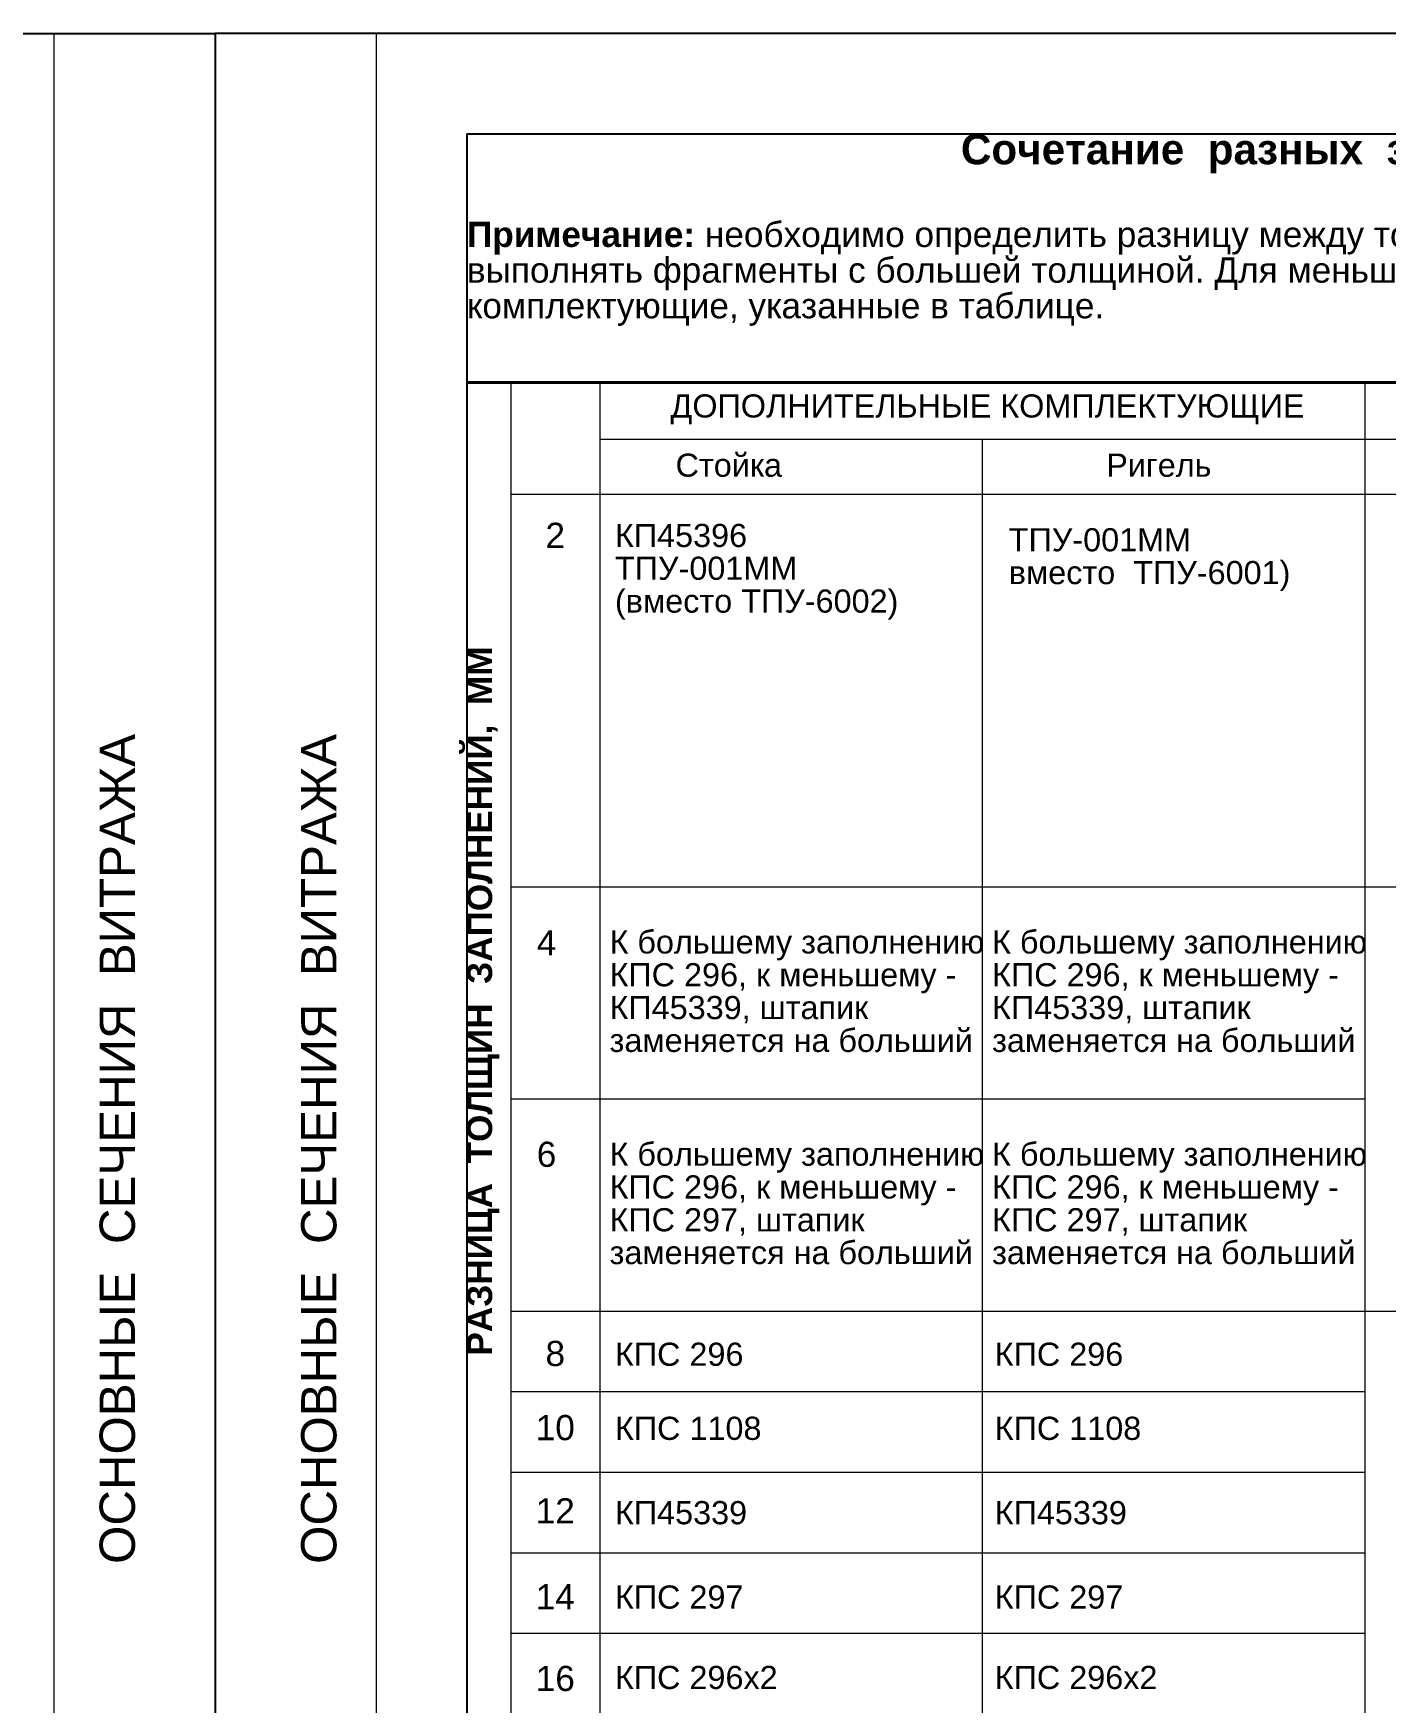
# Model space of a CAD drawing. Extents: x -37 to 8820, y -336 to 478.
# Drawn here: x 6492 to 6626.2, y 131.2 to 297 of the extents above; entities that cross this region are included whole.
import ezdxf
from ezdxf.enums import TextEntityAlignment as Align

# ---------------------------------------------------------------- set-up
doc = ezdxf.new("R2010")
doc.units = 0
doc.header["$LTSCALE"] = 5
for name, color, linetype, lineweight in [('Dimentions', 5, 'CONTINUOUS', 15), ('Герлен', 7, 'CONTINUOUS', 60), ('Рамки', 1, 'CONTINUOUS', 15), ('Текстовый', 7, 'CONTINUOUS', 9)]:
    doc.layers.add(name, color=color, linetype=linetype, lineweight=lineweight)
doc.layers.add('Скрытые', color=14, linetype='CONTINUOUS', plot=False)
doc.styles.add('Каталожный', font='arial.ttf', dxfattribs={"height": 2.5})
doc.styles.add('Фирм', font='arial.ttf', dxfattribs={"height": 3.5})

msp = doc.modelspace()

# ---------------------------------------------------------------- linework, layer by layer
at = {"layer": 'Dimentions', "linetype": 'Continuous'}
for p, q in [((6494, 297), (6494, 0)), ((6526, 297), (6526, 0))]:
    msp.add_line(p, q, dxfattribs=at)
at = {"layer": 'Герлен', "lineweight": 40}
msp.add_line((6535, 262.3157), (6700, 262.3157), dxfattribs=at)
at = {"layer": 'Рамки'}
for p, q in [((6539.3573, 262.3157), (6539.3573, 10)), ((6548.1757, 262.3157), (6548.1757, 10)), ((6624.1054, 262.3157), (6624.1054, 10)), ((6548.1757, 256.7071), (6700, 256.7071)), ((6586.1405, 256.7071), (6586.1405, 10)), ((6539.3573, 251.2288), (6700, 251.2288)), ((6539.3573, 212.2632), (6699.8081, 212.2632)), ((6539.3573, 212.2632), (6699.8081, 212.2632)), ((6539.3573, 191.1909), (6624.1054, 191.1909)), ((6539.3573, 170.1185), (6700, 170.1185)), ((6539.3573, 162.1185), (6624.1054, 162.1185)), ((6539.3573, 154.1185), (6624.1054, 154.1185)), ((6539.3573, 146.1185), (6624.1054, 146.1185)), ((6539.3573, 138.1185), (6624.1054, 138.1185))]:
    msp.add_line(p, q, dxfattribs=at)
at = {"layer": 'Скрытые', "linetype": 'Continuous'}
for points in [[(6300, 297), (6510, 297), (6510, 0), (6300, 0)], [(6720, 297), (6510, 297), (6510, 0), (6720, 0)], [(6700, 10), (6700, 287), (6535, 287), (6535, 10)]]:
    msp.add_lwpolyline(points, close=True, dxfattribs=at)

# ---------------------------------------------------------------- texts
at = {"layer": 'Текстовый', "style": 'Фирм'}
for p in [(6502.0431, 186.2205), (6522.0431, 186.2205)]:
    msp.add_text('ОСНОВНЫЕ  СЕЧЕНИЯ  ВИТРАЖА', height=3.5, rotation=90, dxfattribs=at).set_placement(p, align=Align.CENTER)
at = {"layer": 'Текстовый', "linetype": 'Continuous', "insert": (6535, 287), "char_height": 3, "width": 165, "attachment_point": 1, "style": 'Каталожный'}
msp.add_mtext('\\pxqc;{\\fArial|b1|i0|c204|p34;Сочетание  разных  заполнений}', dxfattribs=at)
at = {"layer": 'Текстовый', "linetype": 'Continuous', "line_spacing_factor": 0.85, "style": 'Каталожный'}
for s, insert, char_height, width, attachment_point in [('\\pxr-2.0333,se1.0833,ql,t4;{\\fArial|b1|i0|c204|p34;Примечание: }необходимо определить разницу между толщинами заполнений. По стандартной схеме выполнять фрагменты с большей толщиной. Для меньшей толщины применять дополнительные комплектующие, указанные в таблице.', (6535, 278.2884), 2.5, 165, 1), ('\\pxqc;ДОПОЛНИТЕЛЬНЫЕ КОМПЛЕКТУЮЩИЕ', (6586.6606, 259.6697), 2.3, 74.889593, 5), ('\\pxqc;Стойка', (6560.9865, 254.106), 2.3, 23.541379, 5), ('\\pxqc;Ригель', (6603.671, 254.106), 2.3, 23.541379, 5), ('2', (6543.7665, 247.1547), 2.5, 8.818388, 5), ('\\pxql;КП45396\\PТПУ-001ММ\\P(вместо ТПУ-6002)', (6565.3761, 243.5383), 2.3, 31.373355, 5), ('\\pxql;ТПУ-001ММ\\Pвместо  ТПУ-6001)', (6605.7797, 244.7386), 2.3, 34.010951, 5), ('4', (6542.8993, 206.6833), 2.5, 8.818388, 5), ('\\pxql;К большему заполнению КПС 296, к меньшему - КП45339, штапик заменяется на больший', (6568.0348, 201.8716), 2.3, 37.76403, 5), ('\\pxql;К большему заполнению КПС 296, к меньшему - КП45339, штапик заменяется на больший', (6605.9997, 201.8716), 2.3, 37.76403, 5), ('6', (6542.8993, 185.6719), 2.5, 8.818388, 5), ('\\pxql;К большему заполнению КПС 296, к меньшему - КПС 297, штапик заменяется на больший', (6568.0348, 180.7993), 2.3, 37.76403, 5), ('\\pxql;К большему заполнению КПС 296, к меньшему - КПС 297, штапик заменяется на больший', (6605.9997, 180.7993), 2.3, 37.76403, 5), ('8', (6543.7665, 165.8909), 2.5, 8.818388, 5), ('\\pxql;КПС 296', (6563.2166, 165.8152), 2.3, 27.054309, 5), ('\\pxql;КПС 296', (6600.9086, 165.8152), 2.3, 27.054309, 5), ('10', (6543.7665, 158.5291), 2.5, 8.818388, 5), ('\\pxql;КПС 1108', (6563.2166, 158.4591), 2.3, 27.054309, 5), ('\\pxql;КПС 1108', (6600.9086, 158.4591), 2.3, 27.054309, 5), ('12', (6543.7665, 150.2815), 2.5, 8.818388, 5), ('\\pxql;КП45339', (6563.2166, 150.0808), 2.3, 27.054309, 5), ('\\pxql;КП45339', (6600.9086, 150.0808), 2.3, 27.054309, 5), ('14', (6543.7665, 141.7487), 2.5, 8.818388, 5), ('\\pxql;КПС 297', (6566.7337, 141.7025), 2.3, 34.088563, 5), ('\\pxql;КПС 297', (6602.6255, 141.7025), 2.3, 30.488196, 5), ('16', (6543.7665, 133.6195), 2.5, 8.818388, 5), ('\\pxql;КПС 296х2', (6566.2632, 133.7189), 2.3, 33.147487, 5), ('\\pxql;КПС 296х2', (6603.9552, 133.7189), 2.3, 33.147487, 5)]:
    msp.add_mtext(s, dxfattribs=dict(at, insert=insert, char_height=char_height, width=width, attachment_point=attachment_point))
at = {"layer": 'Текстовый', "linetype": 'Continuous', "insert": (6535, 158.8644), "char_height": 2.5, "width": 84.082018, "attachment_point": 1, "rotation": 90, "style": 'Каталожный'}
msp.add_mtext('\\pxqc;{\\fArial|b1|i0|c204|p34;РАЗНИЦА  ТОЛЩИН  ЗАПОЛНЕНИЙ,  ММ}', dxfattribs=at)

doc.saveas('drawing.dxf')
